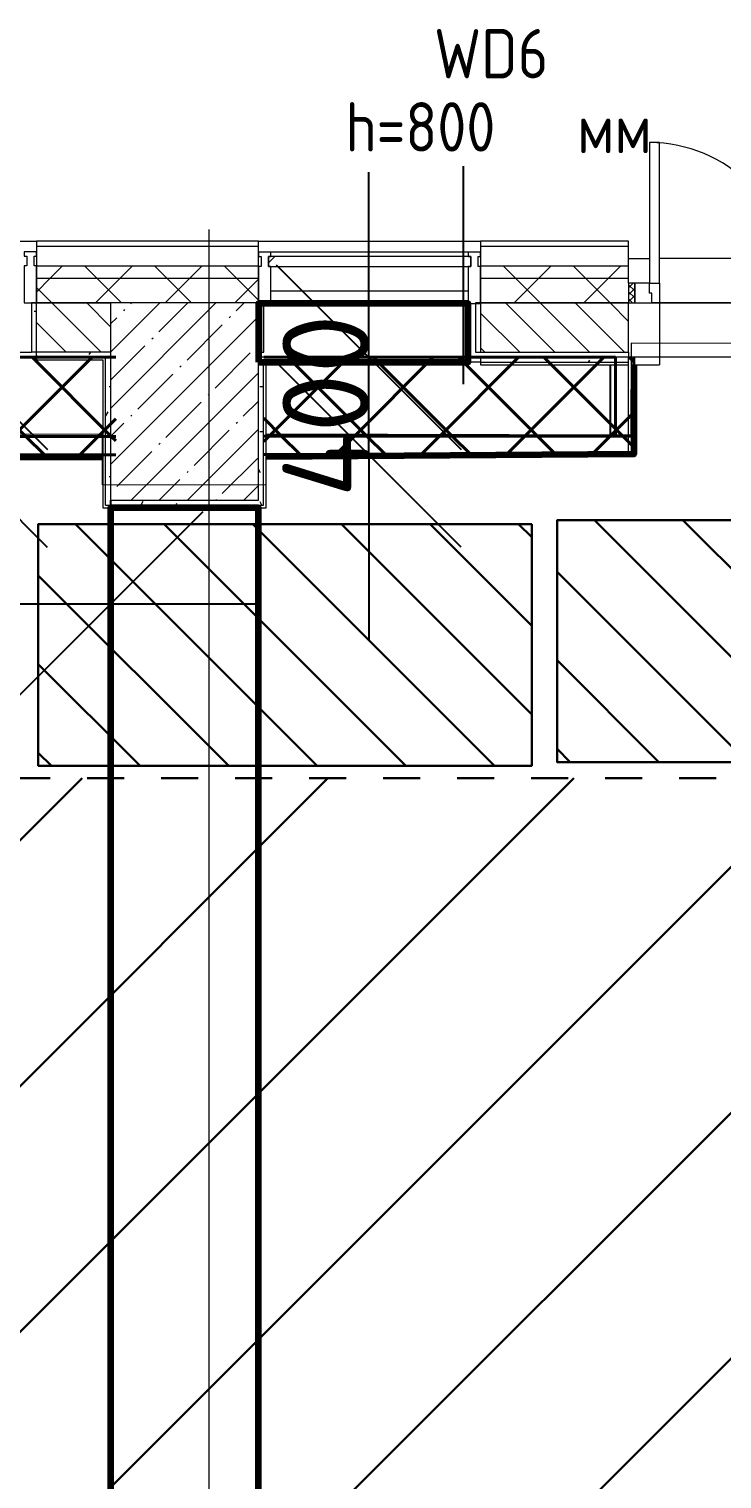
# Model space of a CAD drawing. Header units: millimetres. Extents: x -249154 to 415037, y -45458 to 354837.
# Drawn here: x 17844 to 20654, y 22195 to 28075 of the extents above; entities that cross this region are included whole.
import ezdxf

# ---------------------------------------------------------------- set-up
doc = ezdxf.new("R2010")
doc.units = ezdxf.units.MM
doc.linetypes.add('Штрих короткий', pattern=[600, 300, -300])
for name, color, linetype, lineweight in [('0) строит. леса', 20, 'Continuous', 30), ('3.3) Шпаклевка баз. фин. WD5-13', 160, 'Continuous', 140), ('5.6) Перегародка WD6', 6, 'Continuous', 40), ('839 штук откосы', 3, 'Continuous', 158), ('874 шпакл откосы', 5, 'Continuous', 158), ('A-AREA-BNDY', 7, 'Continuous', 5), ('A-DOOR-2', 7, 'Continuous', 5), ('A-DOOR-FRAM-2', 7, 'Continuous', 5), ('A-FLOR', 7, 'Continuous', 9), ('A-GLAZ-CURT', 7, 'Continuous', 9), ('A-GLAZ-CURT-1', 7, 'Continuous', 5), ('A-GLAZ-CURT-2', 7, 'Continuous', 20), ('A-GLAZ-CWMG', 7, 'Continuous', 9), ('A-GLAZ-CWMG-1', 7, 'Continuous', 20), ('A-WALL', 7, 'Continuous', 5), ('I-WALL', 7, 'Continuous', 5), ('S-COLS', 7, 'Continuous', 9), ('S-COLS-1', 7, 'Continuous', 5), ('Оси', 7, 'Continuous', 9)]:
    doc.layers.add(name, color=color, linetype=linetype, lineweight=lineweight)
for name, color, linetype, lineweight, true_color in [('A-DOOR-1', 7, 'Continuous', 5, 0xc0c0c0), ('A-DOOR-FRAM-1', 7, 'Continuous', 5, 0xc0c0c0), ('A-WALL-1', 9, 'Continuous', 5, 0x808080), ('A-WALL-FNSH-1', 9, 'Continuous', 5, 0x808080)]:
    doc.layers.add(name, color=color, linetype=linetype, lineweight=lineweight, true_color=true_color)
doc.styles.add('GOST Common_1', font='', dxfattribs={"width": 0.9, "height": 250})
doc.styles.add('ISOCPEUR_1', font='isocpeur.ttf', dxfattribs={"height": 350})
doc.styles.add('ISOCPEUR_4', font='isocpeur.ttf', dxfattribs={"width": 0.9, "height": 1000})
doc.styles.get('GOST Common_1').set_extended_font_data('GOST Common')
doc.dimstyles.new('ISO-2_0_0_9К_Средний_округл2_1', dxfattribs={"dimscale": 304.8, "dimtxt": 995.981176, "dimasz": 2.46063, "dimexe": 1.968504, "dimexo": 0, "dimgap": 0, "dimtad": 1, "dimdec": 0, "dimrnd": 10, "dimzin": 0, "dimdsep": 46, "dimtxsty": 'ISOCPEUR_4', "dimblk1": 'OBLIQUE', "dimblk2": 'OBLIQUE', "dimsah": 1, "dimcen": 0.09, "dimdle": 1.968504, "dimazin": 0, "dimtfac": 1, "dimtdec": 4, "dimtix": 1, "dimtmove": 0, "dimatfit": 3, "dimfxl": 1, "dimtvp": 1, "dimtolj": 1, "dimtzin": 0, "dimarcsym": 2})
pattern_1 = [(45, (64.7, -136.06), (-141.4214, 141.4214), []), (135, (64.7, -136.06), (-141.4214, -141.4214), [])]
pattern_2 = [(0, (64.7, -136.06), (243.84, 60.96), [20.117, -162.763, 20.117, -162.763, -975.36]), (0, (64.7, -136.06), (243.84, 60.96), [-365.76, 20.117, -345.643, 20.117, -162.763, -426.72]), (0, (64.7, -136.06), (243.84, 60.96), [-914.4, 20.117, -101.803, 20.117, -284.683]), (120, (156.14, -105.58), (-174.71291, 180.69163), [20.117, -162.763, 20.117, -162.763, -975.36]), (120, (156.14, -105.58), (-174.71291, 180.69163), [-365.76, 20.117, -345.643, 20.117, -162.763, -426.72]), (120, (156.14, -105.58), (-174.71291, 180.69163), [-914.4, 20.117, -101.803, 20.117, -284.683]), (240, (186.62, 16.34), (-69.12709, -241.65163), [20.117, -162.763, 20.117, -162.763, -975.36]), (240, (186.62, 16.34), (-69.12709, -241.65163), [-365.76, 20.117, -345.643, 20.117, -162.763, -426.72]), (240, (186.62, 16.34), (-69.12709, -241.65163), [-914.4, 20.117, -101.803, 20.117, -284.683])]

# ---------------------------------------------------------------- blocks, each defined once
blk = doc.blocks.new('Прямоугольный импост - Импост структурный с накладкой - 190мм-22856094-Объем проектирования 1 этажа')
at = {"layer": 'A-GLAZ-CWMG-1'}
for p, q in [((-50, 40), (-50, 190)), ((-50, 190), (0, 190)), ((0, 190), (0, 40)), ((-40, 40), (-50, 40)), ((-50, -17), (-50, 0)), ((-50, 0), (-40, 0)), ((-40, 0), (-40, 40)), ((-10, 40), (-10, 0)), ((0, 40), (-10, 40)), ((-10, 0), (0, 0)), ((0, 0), (0, -17)), ((0, -17), (-50, -17))]:
    blk.add_line(p, q, dxfattribs=at)
blk = doc.blocks.new('Системная панель - Стекло - 40мм-V27-Объем проектирования 1 этажа')
at = {"layer": 'A-GLAZ-CURT-1'}
h = blk.add_hatch(dxfattribs=at)
h.set_pattern_fill('FP_52', color=256, style=0, pattern_type=2)
h.set_pattern_definition([(45, (-19360.26, -27088.3), (-565.685, 565.685), [400, -1200]), (45, (-19760.26, -27288.3), (-565.685, 565.685), [1200, -400]), (45, (-18960.26, -27488.3), (-565.685, 565.685), [400, -1200])])
h.paths.add_polyline_path([(116, -40), (410, -38.3), (410, 0), (-410, 0), (-410, -40), (-15.4, -40)])
at = {"layer": 'A-GLAZ-CURT-2'}
for p, q in [((410, 0), (-410, 0)), ((-410, 0), (-410, -40)), ((410, -40), (410, 0)), ((-410, -40), (410, -40))]:
    blk.add_line(p, q, dxfattribs=at)
blk = doc.blocks.new('Прямоугольный импост - Импост структурный с накладкой - 160мм Темный-33186088-Объем проектирования 1 этажа')
at = {"layer": 'A-GLAZ-CWMG'}
for p, q in [((17760.3, 27307), (16960.3, 27307)), ((17760.3, 27150), (16960.3, 27150))]:
    blk.add_line(p, q, dxfattribs=at)
blk = doc.blocks.new('Прямоугольный импост - Импост структурный с накладкой - 190мм-V28-Объем проектирования 1 этажа')
at = {"layer": 'A-GLAZ-CWMG-1'}
for p, q in [((-50, 40), (-50, 190)), ((-50, 190), (0, 190)), ((0, 190), (0, 40)), ((-40, 40), (-50, 40)), ((-50, -17), (-50, 0)), ((-50, 0), (-40, 0)), ((-40, 0), (-40, 40)), ((-10, 40), (-10, 0)), ((0, 40), (-10, 40)), ((-10, 0), (0, 0)), ((0, 0), (0, -17)), ((0, -17), (-50, -17))]:
    blk.add_line(p, q, dxfattribs=at)
blk = doc.blocks.new('Прямоугольный импост - Импост структурный с накладкой - 190мм-V63-Объем проектирования 1 этажа')
at = {"layer": 'A-GLAZ-CWMG-1'}
for p, q in [((0, 190), (-50, 190)), ((-50, 190), (-50, 40)), ((0, 40), (0, 188.3)), ((-50, 40), (-40, 40)), ((-40, 0), (-50, 0)), ((-50, 0), (-50, -17)), ((-40, 40), (-40, 0)), ((-10, 0), (-10, 40)), ((-10, 40), (0, 40)), ((0, 0), (-10, 0)), ((0, -17), (0, 0)), ((-50, -17), (0, -17))]:
    blk.add_line(p, q, dxfattribs=at)
blk = doc.blocks.new('BSC_Колонна _Прямоугольная - 600х800-V168-Объем проектирования 1 этажа')
at = {"layer": 'S-COLS-1'}
h = blk.add_hatch(dxfattribs=at)
h.set_pattern_fill('FP_161', color=256, style=0, pattern_type=2)
h.set_pattern_definition([(45, (-18410.26, -26700), (-114.04925, 114.04925), []), (45, (-18296.2, -26700), (-114.04925, 114.04925), [201.613, -40.323, 6.706, -33.617])])
h.paths.add_polyline_path([(-300, -400), (300, -400), (300, 400), (-300, 400), (-300, -369.5)])
for p, q in [((300, 400), (-300, 400)), ((-300, 400), (-300, -400)), ((300, -400), (300, 400)), ((-300, -400), (300, -400))]:
    blk.add_line(p, q, dxfattribs=at)
blk = doc.blocks.new('110_Дверь_СКБ_2Ст_Наружная - ДН-1_л_ Двухстворчатая 1450 х3300 _h_ в свету с верхним остеклением-23567691-Объем проектирования 1 этажа')
at = {"layer": 'A-DOOR-2'}
h = blk.add_hatch(dxfattribs=at)
h.set_pattern_fill('FP_182', color=256, style=0, pattern_type=2)
h.set_pattern_definition([(135, (1501.41, 189.685), (-14.14214, -14.14214), []), (225, (1501.41, 189.685), (14.14214, -14.14214), [])])
h.paths.add_polyline_path([(844.5, -125), (869.5, -125), (869.5, -45), (844.5, -45), (844.5, -85)])
at = {"layer": 'A-DOOR-FRAM-2'}
h = blk.add_hatch(dxfattribs=at)
h.set_pattern_fill('FP_183', color=256, style=0, pattern_type=2)
h.set_pattern_definition([(45, (-621.384, 189.685), (-14.1421, 14.1421), []), (135, (-621.384, 189.685), (-14.1421, -14.1421), [])])
h.paths.add_polyline_path([(-830.5, -125), (-805.5, -124), (-805.5, -45), (-830.5, -45), (-830.5, -85)])
at = {"layer": 'A-DOOR-1'}
for p, q in [((784.5, 915), (744.5, 915)), ((744.5, 915), (744.5, -45)), ((784.5, -45), (784.5, 915)), ((-745.5, 525), (-745.5, -45)), ((-705.5, 525), (-745.5, 525)), ((-705.5, -45), (-705.5, 525)), ((-745.5, -45), (-705.5, -45)), ((744.5, -45), (784.5, -45))]:
    blk.add_line(p, q, dxfattribs=at)
for centre, radius, start, end in [((784.5, -45), 960, 90, 180), ((-745.5, -45), 570, 0, 90)]:
    blk.add_arc(centre, radius, start, end, dxfattribs=at)
at = {"layer": 'A-DOOR-FRAM-1'}
for p, q in [((-805.5, -45), (-830.5, -45)), ((-830.5, -45), (-830.5, -125)), ((-745.5, -45), (-805.5, -45)), ((-805.5, -45), (-805.5, -125)), ((-805.5, -125), (-805.5, -45)), ((-745.5, -85), (-745.5, -45)), ((784.5, -45), (784.5, -85)), ((844.5, -45), (784.5, -45)), ((844.5, -125), (844.5, -45)), ((869.5, -45), (844.5, -45)), ((844.5, -45), (844.5, -125)), ((869.5, -125), (869.5, -45)), ((-735.5, -85), (-745.5, -85)), ((-735.5, -125), (-735.5, -85)), ((784.5, -85), (774.5, -85)), ((774.5, -85), (774.5, -125)), ((-830.5, -125), (-805.5, -125)), ((-805.5, -125), (-735.5, -125)), ((774.5, -125), (844.5, -125)), ((844.5, -125), (869.5, -125))]:
    blk.add_line(p, q, dxfattribs=at)
blk = doc.blocks.new('Зашивка приборов отопления12 - Зашивка приборов отопления-33278990-Объем проектирования 1 этажа')
at = {"layer": 'A-WALL'}
for p, q in [((35540, 23400), (34640, 23400)), ((37340, 23400), (36440, 23400)), ((34309.7, 23079), (37609, 23079)), ((37609, 23079), (34309.7, 23079)), ((34309.7, 23004), (37609, 23004))]:
    blk.add_line(p, q, dxfattribs=at)
blk = doc.blocks.new('Зашивка приборов отопления13 - Зашивка приборов отопления-33279120-Объем проектирования 1 этажа')
at = {"layer": 'A-WALL'}
for p, q in [((19610.3, 26880), (18710.3, 26880)), ((20135.9, 26560), (20135.9, 26849)), ((20136.3, 26849), (20136.3, 26560)), ((18741.3, 26560), (20135.9, 26560)), ((20210, 26560), (20135.9, 26560)), ((18741.3, 26485), (19610.3, 26485))]:
    blk.add_line(p, q, dxfattribs=at)
blk = doc.blocks.new('_Oblique')
at = {"color": 0, "linetype": 'ByBlock', "lineweight": -2}
blk.add_line((-0.5, -0.5), (0.5, 0.5), dxfattribs=at)
blk = doc.blocks.new('*D1966')
at = {"layer": '5.6) Перегародка WD6', "color": 0, "lineweight": -2, "transparency": 16777216}
for p, q in [((18175, 26163.9), (18175, 25143.6)), ((14824.7, 25849.6), (14824.7, 25143.6)), ((14224.7, 25743.6), (18775, 25743.6))]:
    blk.add_line(p, q, dxfattribs=at)
at = {"layer": 'Defpoints', "color": 0, "transparency": 16777216}
for p in [(18175, 26163.9), (14824.7, 25849.6), (18175, 25743.6)]:
    blk.add_point(p, dxfattribs=at)
at = {"layer": '5.6) Перегародка WD6', "color": 0, "lineweight": -2, "transparency": 16777216, "xscale": 750, "yscale": 750, "zscale": 750, "rotation": 180}
blk.add_blockref('_Oblique', (14824.7, 25743.6), dxfattribs=at)
at = {"layer": '5.6) Перегародка WD6', "color": 0, "lineweight": -2, "transparency": 16777216, "xscale": 750, "yscale": 750, "zscale": 750}
blk.add_blockref('_Oblique', (18175, 25743.6), dxfattribs=at)
at = {"layer": '5.6) Перегародка WD6', "color": 0, "lineweight": 25, "transparency": 16777216, "insert": (16499.8, 25918.6), "char_height": 350, "width": 606.782, "attachment_point": 5, "style": 'ISOCPEUR_1'}
blk.add_mtext('\\A1;3350', dxfattribs=at)
blk = doc.blocks.new('*D1967')
at = {"layer": '5.6) Перегародка WD6', "color": 0, "lineweight": -2, "transparency": 16777216}
for p, q in [((19221.9, 26743.9), (19221.9, 27493.9)), ((19115.8, 26743.9), (19821.9, 26743.9)), ((19221.9, 26348.9), (19221.9, 26743.9)), ((19115.8, 26348.9), (19821.9, 26348.9)), ((19221.9, 26348.9), (19221.9, 25598.9))]:
    blk.add_line(p, q, dxfattribs=at)
at = {"layer": 'Defpoints', "color": 0, "transparency": 16777216}
for p in [(19115.8, 26743.9), (19221.9, 26743.9), (19115.8, 26348.9)]:
    blk.add_point(p, dxfattribs=at)
at = {"layer": '5.6) Перегародка WD6', "color": 0, "lineweight": -2, "transparency": 16777216, "xscale": 750, "yscale": 750, "zscale": 750}
for p, rotation in [((19221.9, 26743.9), 270), ((19221.9, 26348.9), 90)]:
    blk.add_blockref('_Oblique', p, dxfattribs=dict(at, rotation=rotation))
at = {"layer": '5.6) Перегародка WD6', "color": 0, "lineweight": 25, "transparency": 16777216, "insert": (19046.9, 26546.4), "char_height": 350, "width": 478.071, "attachment_point": 5, "rotation": 90, "style": 'ISOCPEUR_1'}
blk.add_mtext('\\A1;400', dxfattribs=at)
blk = doc.blocks.new('*D1968')
at = {"layer": '5.6) Перегародка WD6', "color": 0, "lineweight": -2, "transparency": 16777216}
for p, q in [((17545, 26743.9), (17545, 27493.9)), ((17438.9, 26743.9), (18145, 26743.9)), ((17545, 26347.9), (17545, 26743.9)), ((17438.9, 26347.9), (18145, 26347.9)), ((17545, 26347.9), (17545, 25597.9))]:
    blk.add_line(p, q, dxfattribs=at)
at = {"layer": 'Defpoints', "color": 0, "transparency": 16777216}
for p in [(17438.9, 26743.9), (17545, 26743.9), (17438.9, 26347.9)]:
    blk.add_point(p, dxfattribs=at)
at = {"layer": '5.6) Перегародка WD6', "color": 0, "lineweight": -2, "transparency": 16777216, "xscale": 750, "yscale": 750, "zscale": 750}
for p, rotation in [((17545, 26743.9), 270), ((17545, 26347.9), 90)]:
    blk.add_blockref('_Oblique', p, dxfattribs=dict(at, rotation=rotation))
at = {"layer": '5.6) Перегародка WD6', "color": 0, "lineweight": 25, "transparency": 16777216, "insert": (17370, 26545.9), "char_height": 350, "width": 478.071, "attachment_point": 5, "rotation": 90, "style": 'ISOCPEUR_1'}
blk.add_mtext('\\A1;400', dxfattribs=at)

msp = doc.modelspace()

# ---------------------------------------------------------------- hatches: boundary and pattern name
at = {"layer": '0) строит. леса'}
h = msp.add_hatch(dxfattribs=at)
h.set_pattern_fill('ANSI31', color=256, scale=80, angle=-90)
h.set_pattern_definition([(315, (163761.36, 21867.3), (179.60512, 179.60512), [])])
h.paths.add_polyline_path([(19882.2, 26067), (17882.2, 26067), (17882.2, 25087), (19882.2, 25087)])
h = msp.add_hatch(dxfattribs=at)
h.set_pattern_fill('ANSI31', color=256, scale=80, angle=-90)
h.set_pattern_definition([(315, (165864.42, 21882.78), (179.60512, 179.60512), [])])
h.paths.add_polyline_path([(21985.3, 26082.5), (19985.3, 26082.5), (19985.3, 25102.5), (21985.3, 25102.5)])
at = {"layer": '0) строит. леса', "linetype": 'Штрих короткий', "ltscale": 0.5}
h = msp.add_hatch(dxfattribs=at)
h.set_pattern_fill('ANSI31', color=256, scale=222)
h.paths.add_polyline_path([(15679.9, 25037.1), (27261.3, 25037.1), (27261.3, 16365.4), (15679.9, 16365.4)])
at = {"layer": '5.6) Перегародка WD6'}
h = msp.add_hatch(dxfattribs=at)
h.set_pattern_fill('ANSI37', color=256, scale=77, style=0)
h.paths.add_polyline_path([(17834, 26422.9), (18196, 26422.9), (18196, 26743.9), (14845.7, 26743.9), (14845.7, 26422.9), (17665.8, 26422.9)])
h = msp.add_hatch(dxfattribs=at)
h.set_pattern_fill('ANSI37', color=256, scale=77, style=0)
h.paths.add_polyline_path([(19179.3, 26424), (20221.6, 26424), (20221.6, 26743.9), (18796, 26743.9), (18796, 26424), (19011.1, 26424)])
h = msp.add_hatch(dxfattribs=at)
h.set_pattern_fill('ANSI37', color=256, scale=77, style=0)
h.paths.add_polyline_path([(20296.1, 26348.2), (20295.7, 26348.9), (20295.7, 26348.2)])
h.paths.add_polyline_path([(20222, 26423.9), (20296.1, 26423.9), (20295.7, 26743.9), (20222, 26743.9)])
h = msp.add_hatch(dxfattribs=at)
h.set_pattern_fill('ANSI37', color=256, scale=77, style=0)
h.paths.add_polyline_path([(15816.1, 26347.9), (18196, 26347.9), (18196, 26422.9), (14845.7, 26422.9), (14845.7, 26347.9)])
h = msp.add_hatch(dxfattribs=at)
h.set_pattern_fill('ANSI37', color=256, scale=77, style=0)
h.paths.add_polyline_path([(19851.9, 26348.9), (20296.1, 26348.9), (20295.7, 26423.9), (18796, 26423.9), (18796, 26348.9)])
at = {"layer": 'A-WALL'}
h = msp.add_hatch(dxfattribs=at)
h.set_pattern_fill('FP_24', color=256, style=0, pattern_type=2)
h.set_pattern_definition(pattern_1)
h.paths.add_polyline_path([(33782.4, 27063.9), (33824.7, 27063.9), (33824.7, 27113.9), (31974.7, 27113.9), (31974.7, 27063.9), (33774.7, 27063.9)])
h.paths.add_polyline_path([(30874.7, 27063.9), (30874.7, 27113.9), (21974.7, 27113.9), (21974.7, 27063.9), (30687.8, 27063.9)])
h.paths.add_polyline_path([(20274.7, 27063.9), (20274.7, 27113.9), (19675, 27113.9), (19675, 27063.9)])
h.paths.add_polyline_path([(18775, 27063.9), (18775, 27113.9), (17875, 27113.9), (17875, 27063.9), (18309.5, 27063.9)])
h.paths.add_polyline_path([(16246.4, 27063.9), (16975, 27063.9), (16975, 27113.9), (16075, 27113.9), (16075, 27063.9)])
h.paths.add_polyline_path([(13794.7, 27063.9), (15175, 27063.9), (15175, 27113.9), (13794.7, 27113.9)])
h = msp.add_hatch(dxfattribs=at)
h.set_pattern_fill('FP_24', color=256, style=0, pattern_type=2)
h.set_pattern_definition(pattern_1)
h.paths.add_polyline_path([(25874.7, 26963.9), (30842.7, 26965.9), (30842.7, 26973.9), (30874.7, 26973.9), (30874.7, 27063.9), (21974.7, 27063.9), (21974.7, 26963.9), (24498.7, 26963.9)])
h.paths.add_polyline_path([(18309.5, 26963.9), (18775, 26963.9), (18775, 27063.9), (17875, 27063.9), (17875, 26963.9), (18175, 26963.9)])
h.paths.add_polyline_path([(33074.7, 26963.9), (33774.7, 26963.9), (33774.7, 27063.9), (31974.7, 27063.9), (31974.7, 26973.9), (32006.7, 26973.9), (32006.7, 26965.9), (32750.9, 26963.9)])
h.paths.add_polyline_path([(16246.4, 26963.9), (16975, 26963.9), (16975, 27063.9), (16075, 27063.9), (16075, 26963.9)])
h.paths.add_polyline_path([(20274.7, 26963.9), (20274.7, 27063.9), (19675, 27063.9), (19675, 26963.9)])
h.paths.add_polyline_path([(14374.7, 26963.9), (15175, 26963.9), (15175, 27063.9), (13794.7, 27063.9), (13794.7, 26963.9), (14183.3, 26963.9)])
h = msp.add_hatch(dxfattribs=at)
h.set_pattern_fill('FP_2', color=256, style=0, pattern_type=2)
h.set_pattern_definition([(135, (64.7, -136.06), (-70.71068, -70.71068), [])])
h.paths.add_polyline_path([(16100, 26763.9), (16975, 26763.9), (16975, 26963.9), (16075, 26963.9), (16075, 26763.9)])
h.paths.add_polyline_path([(14374.7, 26763.9), (15175, 26763.9), (15175, 26963.9), (14374.7, 26963.9), (14374.7, 26859)])
h.paths.add_polyline_path([(20274.7, 26763.9), (20274.7, 26963.9), (19675, 26963.9), (19675, 26763.9), (19856.8, 26763.9)])
h.paths.add_polyline_path([(18175, 26763.9), (18175, 26963.9), (17875, 26963.9), (17875, 26763.9)])
at = {"layer": 'I-WALL'}
h = msp.add_hatch(dxfattribs=at)
h.set_pattern_fill('FP_191', color=256, style=0, pattern_type=2)
h.set_pattern_definition(pattern_2)
h.paths.add_polyline_path([(17875, 26763.9), (17875, 26963.9), (17855, 26961.7), (17855, 26763.9)])
h = msp.add_hatch(dxfattribs=at)
h.set_pattern_fill('FP_191', color=256, style=0, pattern_type=2)
h.set_pattern_definition(pattern_2)
h.paths.add_polyline_path([(18130.3, 26743.9), (18175, 26743.9), (18175, 26763.9), (17875, 26763.9), (17875, 26743.9)])
h.paths.add_polyline_path([(15032.7, 26743.9), (15175, 26743.9), (15175, 26763.9), (14844.7, 26763.9), (14844.9, 26743.9), (14871.7, 26743.9)])
h.paths.add_polyline_path([(16100, 26743.9), (16975, 26743.9), (16975, 26763.9), (16100, 26763.9)])
h = msp.add_hatch(dxfattribs=at)
h.set_pattern_fill('FP_191', color=256, style=0, pattern_type=2)
h.set_pattern_definition(pattern_2)
h.paths.add_polyline_path([(18175, 26143.9), (18175, 26743.9), (18155, 26742), (18155, 26143.9)])
h = msp.add_hatch(dxfattribs=at)
h.set_pattern_fill('FP_191', color=256, style=0, pattern_type=2)
h.set_pattern_definition(pattern_2)
h.paths.add_polyline_path([(18775, 26163.9), (18795, 26164.6), (18795, 26723.9), (18775, 26723.9), (18775, 26348.9)])
h = msp.add_hatch(dxfattribs=at)
h.set_pattern_fill('FP_191', color=256, style=0, pattern_type=2)
h.set_pattern_definition(pattern_2)
h.paths.add_polyline_path([(20274.7, 26723.9), (20274.7, 26743.9), (19675, 26743.9), (19675, 26723.9), (20201, 26723.9)])
h = msp.add_hatch(dxfattribs=at)
h.set_pattern_fill('FP_191', color=256, style=0, pattern_type=2)
h.set_pattern_definition(pattern_2)
h.paths.add_polyline_path([(18463.8, 26143.9), (18795, 26143.9), (18795, 26163.9), (18175, 26163.9), (18175, 26143.9), (18309.5, 26143.9)])

# ---------------------------------------------------------------- linework, layer by layer
at = {"layer": '0) строит. леса'}
for points in [[(19882.2, 26067), (17882.2, 26067), (17882.2, 25087), (19882.2, 25087)], [(21985.3, 26082.5), (19985.3, 26082.5), (19985.3, 25102.5), (21985.3, 25102.5)]]:
    msp.add_lwpolyline(points, close=True, dxfattribs=at)
at = {"layer": '0) строит. леса', "linetype": 'Штрих короткий', "ltscale": 0.5}
msp.add_lwpolyline([(15679.9, 25037.1), (27261.3, 25037.1), (27261.3, 16365.4), (15679.9, 16365.4)], close=True, dxfattribs=at)
at = {"layer": '3.3) Шпаклевка баз. фин. WD5-13', "ltscale": 0.5}
for points in [[(20296.1, 26712.9), (20296.1, 26351.1), (18806, 26340.1)], [(18142.1, 26337.9), (14845.7, 26337.9)]]:
    msp.add_lwpolyline(points, dxfattribs=at)
at = {"layer": '5.6) Перегародка WD6', "color": 18, "lineweight": 25, "true_color": 0x000000}
msp.add_line((19606, 26633.9), (19606, 27518), dxfattribs=at)
at = {"layer": '5.6) Перегародка WD6'}
for p, q in [((18196, 26743.9), (14845.7, 26743.9)), ((20221.6, 26743.9), (18796, 26743.9)), ((20221.6, 26424), (20221.6, 26743.9)), ((20222, 26743.9), (20222, 26423.9)), ((20296.1, 26423.9), (20296.1, 26743.9)), ((14845.7, 26422.9), (18196, 26422.9)), ((18196, 26422.9), (14845.7, 26422.9)), ((18796, 26424), (20221.6, 26424)), ((20296.1, 26423.9), (20221.6, 26423.9)), ((20296.1, 26348.9), (20296.1, 26423.9)), ((14845.7, 26347.9), (18196, 26347.9)), ((18796, 26348.9), (20296.1, 26348.9)), ((20222, 26348.2), (20296.1, 26348.2))]:
    msp.add_line(p, q, dxfattribs=at)
at = {"layer": '839 штук откосы', "ltscale": 0.5}
for points in [[(18775, 26723.9), (19625, 26723.9), (19625, 26962.2), (18775, 26962.2)], [(18175, 15063.9), (18775, 15063.9), (18775, 26132.9), (18175, 26132.9)]]:
    msp.add_lwpolyline(points, close=True, dxfattribs=at)
at = {"layer": '874 шпакл откосы', "ltscale": 0.5}
for points in [[(18775, 26723.9), (19625, 26723.9), (19625, 26962.2), (18775, 26962.2)], [(18175, 15063.9), (18775, 15063.9), (18775, 26132.9), (18175, 26132.9)]]:
    msp.add_lwpolyline(points, close=True, dxfattribs=at)
at = {"layer": 'A-AREA-BNDY', "flags": 128}
msp.add_lwpolyline([(21942.9, 26797), (20284.9, 26800.9), (20284.1, 26428.1), (18804.3, 26431.6), (18803.8, 26224.4), (18141.8, 26226), (18142.3, 26431), (14844.1, 26438.7), (14839.8, 24623.7), (13768.8, 24626.2), (13763.1, 22199.2), (14394.1, 22197.7), (14392.6, 21534.7), (13761.6, 21536.2), (13754.3, 18457.2), (14385.3, 18455.8), (14383.8, 17786.8), (13752.8, 17788.2), (13746.7, 15198.2), (20267.7, 15182.9), (20260.4, 12072.9), (22598.4, 12067.5)], dxfattribs=at)
at = {"layer": 'A-FLOR'}
for p, q in [((21849.7, 27143.9), (20399.7, 27143.9)), ((20399.7, 27043.9), (20399.7, 26712.9)), ((20285.7, 26712.9), (20399.7, 26712.9)), ((18175, 22063.9), (18175, 26132.9)), ((18775, 26133.3), (18775, 22065.7))]:
    msp.add_line(p, q, dxfattribs=at)
at = {"layer": 'A-WALL'}
for p, q in [((16975, 27213.9), (17875, 27213.9)), ((17875, 27193.9), (18775, 27193.9)), ((18775, 27213.9), (19675, 27213.9)), ((19675, 27193.9), (20274.7, 27193.9)), ((17875, 27113.9), (18775, 27113.9)), ((19675, 27113.9), (20274.7, 27113.9)), ((20274.7, 27143.9), (20359.7, 27143.9)), ((17875, 27063.9), (18775, 27063.9)), ((19675, 27063.9), (20274.7, 27063.9)), ((18175, 26963.9), (17855, 26963.9)), ((17875, 26963.9), (18175, 26963.9)), ((19625.1, 26963.9), (18824.5, 26963.9)), ((20274.7, 26963.9), (19655, 26963.9)), ((19675, 26963.9), (20274.7, 26963.9)), ((21879.7, 26963.9), (20369.7, 26963.9)), ((18175, 26763.9), (17855, 26763.9)), ((18155, 26743.9), (17875, 26743.9)), ((18155, 26743.9), (18144, 26743.9)), ((18155, 26743.9), (18155, 26743.9)), ((18155, 26143.9), (18155, 26743.9)), ((19675, 26723.9), (20274.7, 26723.9))]:
    msp.add_line(p, q, dxfattribs=at)
at = {"layer": 'A-WALL-1'}
for p, q in [((17875, 27193.9), (17875, 26963.9)), ((18775, 26963.9), (18775, 27193.9)), ((19675, 27193.9), (19675, 26963.9)), ((20274.7, 27043.9), (20274.7, 27193.9)), ((17855, 26963.9), (17855, 26763.9)), ((17875, 26743.9), (17875, 26963.9)), ((18795, 26963.9), (18775, 26963.9)), ((18795, 26763.9), (18795, 26963.9)), ((19655, 26963.9), (19655, 26763.9)), ((19675, 26963.9), (19675, 26763.9)), ((20274.7, 26763.9), (20274.7, 26963.9)), ((18775, 26763.9), (18795, 26763.9)), ((19655, 26763.9), (20274.7, 26763.9)), ((18795, 26723.9), (18775, 26723.9)), ((18795, 26143.9), (18795, 26723.9)), ((20274.7, 26743.9), (19675, 26743.9)), ((19675, 26743.9), (19675, 26723.9)), ((20274.7, 26723.9), (20274.7, 26743.9)), ((18155, 26143.9), (18795, 26143.9))]:
    msp.add_line(p, q, dxfattribs=at)
at = {"layer": 'A-WALL-FNSH-1'}
for p, q in [((18775, 27213.9), (17875, 27213.9)), ((17875, 27213.9), (17875, 27193.9)), ((18775, 27193.9), (18775, 27213.9)), ((20274.7, 27213.9), (19675, 27213.9)), ((19675, 27213.9), (19675, 27193.9)), ((20274.7, 27193.9), (20274.7, 27213.9)), ((17854, 26963.9), (17854, 26763.9)), ((17855, 26963.9), (17854, 26963.9)), ((18796, 26963.9), (18795, 26963.9)), ((18796, 26763.9), (18796, 26963.9)), ((19654, 26963.9), (19654, 26763.9)), ((19655, 26963.9), (19654, 26963.9)), ((17854, 26763.9), (17855, 26763.9)), ((18795, 26763.9), (18796, 26763.9)), ((19654, 26763.9), (19655, 26763.9)), ((17875, 26743.9), (17875, 26732.9)), ((17875, 26732.9), (18144, 26732.9)), ((18144, 26732.9), (18144, 26132.9)), ((18806, 26723.9), (18795, 26723.9)), ((18806, 26132.9), (18806, 26723.9)), ((19675, 26723.9), (19675, 26712.9)), ((19675, 26712.9), (20274.7, 26712.9)), ((20274.7, 26712.9), (20274.7, 26723.9)), ((18144, 26132.9), (18806, 26132.9))]:
    msp.add_line(p, q, dxfattribs=at)
at = {"layer": 'I-WALL'}
for p, q in [((18824.5, 26963.9), (19625.1, 26963.9)), ((20369.7, 26963.9), (21879.7, 26963.9)), ((16996, 26763.9), (17854, 26763.9)), ((20274.7, 26763.9), (20274.7, 26743.9)), ((17875, 26743.9), (16975, 26743.9)), ((17875, 26743.9), (16975, 26743.9)), ((19675, 26743.9), (18775, 26743.9)), ((19675, 26723.9), (18806, 26723.9)), ((21974.7, 26743.9), (20274.7, 26743.9)), ((20274.7, 26351.1), (20274.7, 26712.9)), ((20285.7, 26743.9), (20285.7, 26340.1)), ((17875, 26348.9), (18144, 26348.9)), ((17875, 26348.9), (17875, 26337.9)), ((20285.7, 26340.1), (18806, 26340.1)), ((19675, 26351.1), (20274.7, 26351.1)), ((19675, 26351.1), (19675, 26340.1)), ((18144, 26337.9), (14845.7, 26337.9))]:
    msp.add_line(p, q, dxfattribs=at)
at = {"layer": 'Оси'}
msp.add_lwpolyline([(18574.7, -2042.3), (18574.7, 2957.7), (18574.7, 22262), (18574.7, 27262)], dxfattribs=at)

# ---------------------------------------------------------------- block references
at = {"layer": 'A-DOOR-1'}
msp.add_blockref('110_Дверь_СКБ_2Ст_Наружная - ДН-1_л_ Двухстворчатая 1450 х3300 _h_ в свету с верхним остеклением-23567691-Объем проектирования 1 этажа', (21105.2, 27088.9), dxfattribs=at)
at = {"layer": 'A-GLAZ-CURT'}
msp.add_blockref('Системная панель - Стекло - 40мм-V27-Объем проектирования 1 этажа', (19225, 27152.2), dxfattribs=at)
at = {"layer": 'A-GLAZ-CWMG', "extrusion": (0, 0, -1), "rotation": 180}
for name, p in [('Прямоугольный импост - Импост структурный с накладкой - 190мм-22856094-Объем проектирования 1 этажа', (-17875, 27153.9)), ('Прямоугольный импост - Импост структурный с накладкой - 190мм-V28-Объем проектирования 1 этажа', (-19675, 27152.2))]:
    msp.add_blockref(name, p, dxfattribs=at)
at = {"layer": 'A-GLAZ-CWMG', "rotation": 180}
msp.add_blockref('Прямоугольный импост - Импост структурный с накладкой - 190мм-V63-Объем проектирования 1 этажа', (18775, 27152.2), dxfattribs=at)
at = {"layer": 'A-GLAZ-CWMG'}
msp.add_blockref('Прямоугольный импост - Импост структурный с накладкой - 160мм Темный-33186088-Объем проектирования 1 этажа', (1864.7, -137.8), dxfattribs=at)
at = {"layer": 'A-WALL'}
for name, p in [('Зашивка приборов отопления12 - Зашивка приборов отопления-33278990-Объем проектирования 1 этажа', (-19465, 3343.9)), ('Зашивка приборов отопления13 - Зашивка приборов отопления-33279120-Объем проектирования 1 этажа', (64.7, -136.1))]:
    msp.add_blockref(name, p, dxfattribs=at)
at = {"layer": 'S-COLS'}
msp.add_blockref('BSC_Колонна _Прямоугольная - 600х800-V168-Объем проектирования 1 этажа', (18475, 26563.9), dxfattribs=at)

# ---------------------------------------------------------------- texts
at = {"layer": '5.6) Перегародка WD6', "color": 18, "lineweight": 25, "true_color": 0x000000, "char_height": 200, "attachment_point": 1, "style": 'GOST Common_1'}
for s, insert, width in [('WD6', (19486.1, 28074.5), 584.43), ('h=800', (19126.8, 27777.6), 793.671), ('мм', (20066.2, 27771.2), 360.759)]:
    msp.add_mtext(s, dxfattribs=dict(at, insert=insert, width=width))

# ---------------------------------------------------------------- dimensions: what is measured, and where the dimension line sits
at = {"layer": '5.6) Перегародка WD6', "color": 18, "lineweight": 25, "true_color": 0x000000}
for base, p1, p2, override, picture, middle in [((17545, 26743.9), (17438.9, 26347.9), (17438.9, 26743.9), {"dimtxt": 200, "dimpost": '<>', "dimtxsty": 'ISOCPEUR_1', "dimfxl": 396}, '*D1968', (17370, 26545.9)), ((19221.9, 26743.9), (19115.8, 26348.9), (19115.8, 26743.9), {"dimtxt": 200, "dimpost": '<>', "dimtxsty": 'ISOCPEUR_1', "dimfxl": 395}, '*D1967', (19046.9, 26546.4))]:
    dim = msp.add_linear_dim(base=base, p1=p1, p2=p2, angle=90, dimstyle='ISO-2_0_0_9К_Средний_округл2_1', override=override, dxfattribs=at)
    dim.commit()
    dim.dimension.update_dxf_attribs({"geometry": picture, "text_midpoint": middle})
dim = msp.add_linear_dim(base=(18175, 25743.6), p1=(14824.7, 25849.6), p2=(18175, 26163.9), dimstyle='ISO-2_0_0_9К_Средний_округл2_1', override={"dimtxt": 200, "dimpost": '<>', "dimtxsty": 'ISOCPEUR_1', "dimfxl": 3364.966276}, dxfattribs=at)
dim.commit()
dim.dimension.update_dxf_attribs({"geometry": '*D1966', "text_midpoint": (16499.8, 25918.6)})

doc.saveas('drawing.dxf')
